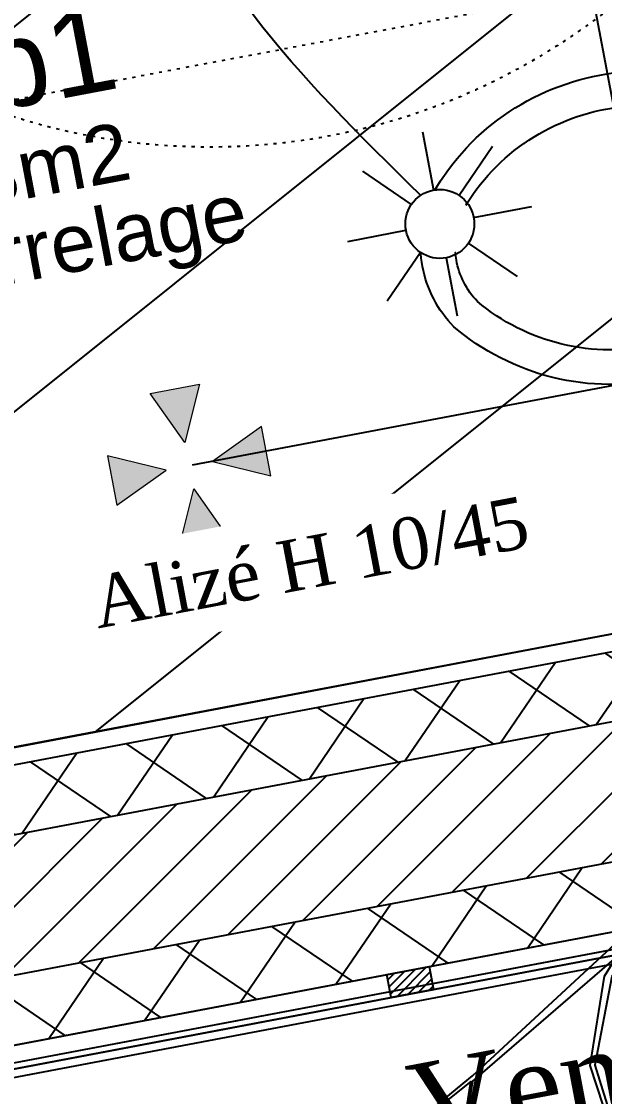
# Model space of a CAD drawing. Header units: centimetres. Extents: x 197412 to 267601, y -375791 to -305433.
# Drawn here: x 219980 to 220657, y -365980 to -364732 of the extents above; entities that cross this region are included whole.
import ezdxf

# ---------------------------------------------------------------- set-up
doc = ezdxf.new("R2010")
doc.units = ezdxf.units.CM
doc.linetypes.add('Style de ligne -5', pattern=[0.20828, 0.069425, -0.138855])
for name, color, linetype in [('3-BAT C-Niveau 0', 250, 'Continuous'), ('prlm-MOD-PB', 123, 'Continuous'), ('prlm-VMC', 62, 'Continuous')]:
    doc.layers.add(name, color=color, linetype=linetype)
doc.layers.add('FAUX PLAFOND', color=9, linetype='Continuous', lineweight=25)
doc.layers.add('prlm-ELEC-CFO', color=1, linetype='Continuous', lineweight=25)
doc.styles.add('Helvetica', font='arial.ttf')
doc.styles.add('prlm-vmc', font='pala.ttf', dxfattribs={"height": 14})
doc.styles.get("Standard").update_dxf_attribs({"font": 'ARIALUNI.TTF', "height": 100})
pattern_1 = [(55.723595, (82441.66, 127994.64), (-66.106423, 45.054865), []), (145.723595, (82441.66, 127994.64), (45.054865, 66.106423), [])]

# ---------------------------------------------------------------- blocks, each defined once
blk = doc.blocks.new('Groupe-235-1')
at = {"linetype": 'Continuous', "flags": 128}
blk.add_lwpolyline([(13826.56, -49377.2), (13822.39, -49383.56), (13820.39, -49393.85), (13831.61, -49429.95), (13831.44, -49430.15), (13825.4, -49410.7), (13823.69, -49410.43), (13815.88, -49416.11), (13823.78, -49410.26), (13825.29, -49410.41), (13819.85, -49393.89), (13821.52, -49383.5), (13822.91, -49381.27), (13806.21, -49395.71), (13802.32, -49419.65), (13806.01, -49395.72), (13791.99, -49406.91), (13794.41, -49404.8), (13806.21, -49395.08), (13823.82, -49378.8), (13824.02, -49379.3), (13822.91, -49381.27), (13825.5, -49376.97)], close=True, dxfattribs=at)
blk = doc.blocks.new('Groupe-242-1')
blk.add_blockref('Groupe-235-1', (0, 0))
blk = doc.blocks.new('Groupe-372-1')
at = {"linetype": 'Continuous'}
h = blk.add_hatch(dxfattribs=at)
h.set_pattern_fill('BOIS 45', color=256, style=0, pattern_type=2)
h.set_pattern_definition([(45, (0, 0), (0, -1), [])])
h.paths.add_polyline_path([(13796.26, -49383.33), (13801.17, -49382.4), (13801.67, -49385.05), (13796.76, -49385.98)])
at = {"linetype": 'Continuous', "flags": 128}
for points in [[(13860.6, -49373.89), (13610.44, -49421.27), (13605.48, -49395.08), (13608.13, -49394.57), (13612.59, -49418.11), (13860.1, -49371.24)], [(13609.64, -49422.44), (13609.45, -49421.46), (13861.56, -49373.71), (13861.75, -49374.69)], [(13796.26, -49383.33), (13801.17, -49382.4), (13801.67, -49385.05), (13796.76, -49385.98)]]:
    blk.add_lwpolyline(points, close=True, dxfattribs=at)
blk = doc.blocks.new('xi.SPOT')
at = {"color": 0, "lineweight": 5}
blk.add_wipeout([(-4, 0), (-2.83, -2.83), (0, -4), (2.83, -2.83), (4, 0), (2.83, 2.83), (0, 4), (-2.83, 2.83)], dxfattribs=at).dxf.layer = 'prlm-ELEC-CFO'
at = {"layer": 'prlm-ELEC-CFO', "color": 0, "linetype": 'ByBlock', "lineweight": -2, "flags": 128}
for points in [[(0, 10.88), (0, 4)], [(-7.69, 7.69), (-2.83, 2.83)], [(7.69, 7.69), (2.83, 2.83)], [(-10.88, 0), (-4, 0)], [(4, 0), (10.88, 0)], [(-2.83, -2.83), (-7.69, -7.69)], [(2.83, -2.83), (7.69, -7.69)], [(0, -4), (0, -10.88)]]:
    blk.add_lwpolyline(points, dxfattribs=at)
at = {"layer": 'prlm-ELEC-CFO', "color": 0, "linetype": 'ByBlock', "lineweight": -2}
blk.add_circle((0, 0), 4, dxfattribs=at)
blk = doc.blocks.new('xi.txt-venthor')
at = {"layer": 'prlm-MOD-PB', "color": 30, "insert": (0, 0), "char_height": 10, "width": 189.924, "attachment_point": 1}
blk.add_mtext("\\pxql;{\\fTimes New Roman|b0|i0|c0|p18;Ventouse a 40 cm de tout ouvrant, 60 cm de toute EA et 15 cm d'un angle rentrant}", dxfattribs=at)
blk = doc.blocks.new('xi.bep')
at = {"layer": 'prlm-VMC', "linetype": 'ByBlock', "lineweight": 5}
h = blk.add_hatch(color=0, dxfattribs=at)
h.paths.add_polyline_path([(0, 2.74), (2.92, 9.1), (-2.92, 9.1)])
h.paths.add_polyline_path([(9.1, -2.92), (9.1, 2.92), (2.74, 0)])
h.paths.add_polyline_path([(2.92, -9.1), (0, -2.74), (-2.92, -9.1)])
h.paths.add_polyline_path([(-9.1, -2.92), (-2.74, 0), (-9.1, 2.92)])
at = {"layer": 'prlm-VMC', "color": 0, "linetype": 'ByBlock', "lineweight": 5, "flags": 128}
for points in [[(2.92, 9.1), (-2.92, 9.1), (0, 2.74)], [(-9.1, -2.92), (-9.1, 2.92), (-2.74, 0)], [(9.1, 2.92), (9.1, -2.92), (2.74, 0)], [(-2.92, -9.1), (2.92, -9.1), (0, -2.74)]]:
    blk.add_lwpolyline(points, close=True, dxfattribs=at)

msp = doc.modelspace()

# ---------------------------------------------------------------- hatches: boundary and pattern name
at = {"layer": '3-BAT C-Niveau 0'}
h = msp.add_hatch(dxfattribs=at)
h.set_pattern_fill('02_ISOLANT', color=256, scale=10, angle=10.7236, style=0, pattern_type=2)
h.set_pattern_definition(pattern_1)
h.paths.add_polyline_path([(218508, -365872.1), (218522.9, -365950.7), (223378.2, -365031.2), (223363.3, -364952.6)])
h = msp.add_hatch(dxfattribs=at)
h.set_pattern_fill('MURS MACONNERIE-2', color=256, scale=10, style=0, pattern_type=2)
h.set_pattern_definition([(45, (82627.55, 127994.637), (-31.2347524, 39.0434405), [])])
h.paths.add_polyline_path([(218522.9, -365950.7), (218552.6, -366107.9), (223407.9, -365188.4), (223378.2, -365031.2)])
h = msp.add_hatch(dxfattribs=at)
h.set_pattern_fill('02_ISOLANT', color=256, scale=10, angle=10.7236, style=0, pattern_type=2)
h.set_pattern_definition(pattern_1)
h.paths.add_polyline_path([(218552.6, -366107.9), (218567.5, -366186.5), (223422.8, -365267), (223407.9, -365188.4)])
at = {"layer": 'FAUX PLAFOND'}
h = msp.add_hatch(dxfattribs=at)
h.set_pattern_fill('BA 13', color=256, scale=10, style=0, pattern_type=2)
h.set_pattern_definition([(218.65981, (82441.66, 127994.64), (-199.24783, 287.75041), [])])
h.paths.add_polyline_path([(219714.7, -365636), (218810.8, -360862.8), (220178.1, -360604.9), (219874.7, -359003.2), (220759.7, -358835.6), (221405.8, -362245.6), (220766.2, -362365.3), (220833.8, -362707.9), (221470.6, -362589.8), (221623.6, -363399.2), (220740.2, -363567.5), (220750.8, -363617.1), (221632.9, -363448.3), (221784, -364244.1), (220983.2, -364395.7), (221163.7, -365348.8), (219795.2, -365608)])

# ---------------------------------------------------------------- linework, layer by layer
at = {"linetype": 'Style de ligne -5', "ltscale": 50.8, "flags": 128}
msp.add_lwpolyline([(219665.3, -364880.6), (219517.1, -364094.5), (220794.6, -363853.6), (220942.8, -364639.8)], close=True, dxfattribs=at)
at = {"linetype": 'Continuous', "flags": 128}
for points in [[(220964.5, -364746.8), (221027.1, -365078.1), (220726.3, -365146.5, -0.116334), (220597, -365145.2, -0.116144), (220482, -365086.3, -0.147727), (220445.6, -365016.4, -0.147725), (220453.9, -364938.1), (220454, -364938, -0.11673), (220539.6, -364841.3, -0.115952), (220659.5, -364792.8)], [(220818.6, -364945.9), (220818.6, -364946, -0.197992), (220801.3, -365047.6, -0.198081), (220717.4, -365107.4, -0.114919), (220607.5, -365106.5), (220607.4, -365106.5, -0.115526), (220509.3, -365057, -0.142778), (220484.9, -365008.9, -0.142778), (220490.1, -364955.2, -0.114832), (220563.3, -364873.5), (220563.5, -364873.4, -0.115368), (220665.5, -364832.5, -0.198081), (220765.5, -364857.6, -0.198023), (220818.6, -364945.9)]]:
    msp.add_lwpolyline(points, format="xyb", close=True, dxfattribs=at)
at = {"linetype": 'Style de ligne -5', "ltscale": 50.8}
msp.add_circle((220198.4, -364127.7), 750, dxfattribs=at)
at = {"layer": '3-BAT C-Niveau 0'}
for p, q in [((218504.3, -365852.4), (223359.6, -364933)), ((218508, -365872.1), (223363.3, -364952.6)), ((218522.9, -365950.7), (223378.2, -365031.2)), ((218522.9, -365950.7), (223378.2, -365031.2)), ((218552.6, -366107.9), (223407.9, -365188.4)), ((218504.3, -365852.4), (221733.2, -365241)), ((218567.5, -366186.5), (223422.8, -365267)), ((218571.3, -366206.2), (223426.5, -365286.7)), ((218571.3, -366206.2), (223426.5, -365286.7))]:
    msp.add_line(p, q, dxfattribs=at)
at = {"layer": '3-BAT C-Niveau 0', "flags": 128}
msp.add_lwpolyline([(222362.8, -365997), (214553.7, -367475.9), (209911.6, -342963.8), (210402.9, -342870.8), (214951.9, -366891.6), (222269.8, -365505.7)], close=True, dxfattribs=at)
at = {"layer": '3-BAT C-Niveau 0', "ltscale": 50.8, "flags": 128}
msp.add_lwpolyline([(219714.7, -365636), (218810.8, -360862.8), (220178.1, -360604.9), (219874.7, -359003.2), (220759.7, -358835.6), (221405.8, -362245.6), (220766.2, -362365.3), (220833.8, -362707.9), (221470.6, -362589.8), (221623.6, -363399.2), (220740.2, -363567.5), (220750.8, -363617.1), (221632.9, -363448.3), (221784, -364244.1), (220983.2, -364395.7), (221163.7, -365348.8), (219795.2, -365608)], dxfattribs=at)
at = {"layer": 'prlm-ELEC-CFO'}
msp.add_spline([(220443.4, -364933.7), (220156.1, -364506.7), (220308.3, -364123)], degree=3, dxfattribs=at)

# ---------------------------------------------------------------- block references
at = {"layer": '3-BAT C-Niveau 0', "xscale": 10, "yscale": 10, "zscale": 10}
for name in ['Groupe-242-1', 'Groupe-372-1']:
    msp.add_blockref(name, (82441.7, 127994.6), dxfattribs=at)
at = {"layer": 'prlm-MOD-PB', "xscale": 10, "yscale": 10, "zscale": 10, "rotation": 10.72360141139323}
msp.add_blockref('xi.txt-venthor', (220423.5, -365945.4), dxfattribs=at)
at = {"layer": 'prlm-VMC', "xscale": 10, "yscale": 10, "zscale": 10, "rotation": 280.7236014113927}
msp.add_blockref('xi.bep', (220174.8, -365247.8), dxfattribs=at)

# ---------------------------------------------------------------- texts
at = {"insert": (219917.4, -364740.4), "char_height": 100, "attachment_point": 2, "rotation": 10.7236, "line_spacing_factor": 0.834288, "style": 'Helvetica'}
msp.add_mtext('Sdb1\\P{\\H0.6752x;5,73m2}\\P{\\H0.6752x;Sol carrelage}', dxfattribs=at)

# ---------------------------------------------------------------- next in the draw order: block references
at = {"layer": 'prlm-ELEC-CFO', "xscale": 10, "yscale": 10, "zscale": 10, "rotation": 10.72360141139323}
msp.add_blockref('xi.SPOT', (220465.7, -364966.9), dxfattribs=at)

# ---------------------------------------------------------------- next in the draw order: linework, layer by layer
at = {"layer": 'prlm-VMC'}
msp.add_lwpolyline([(219136.5, -360318.1), (219247.9, -360906.6), (219900.7, -360783), (220726.5, -365143.3), (220178.3, -365247.2)], dxfattribs=at)

# ---------------------------------------------------------------- next in the draw order: texts
at = {"layer": 'prlm-VMC', "ltscale": 25, "insert": (220315.3, -365360), "char_height": 60, "width": 586.147, "attachment_point": 5, "rotation": 10.7236, "line_spacing_factor": 0.8, "style": 'prlm-vmc', "bg_fill": 2}
msp.add_mtext('Alizé H 10/45', dxfattribs=at)

doc.saveas('drawing.dxf')
